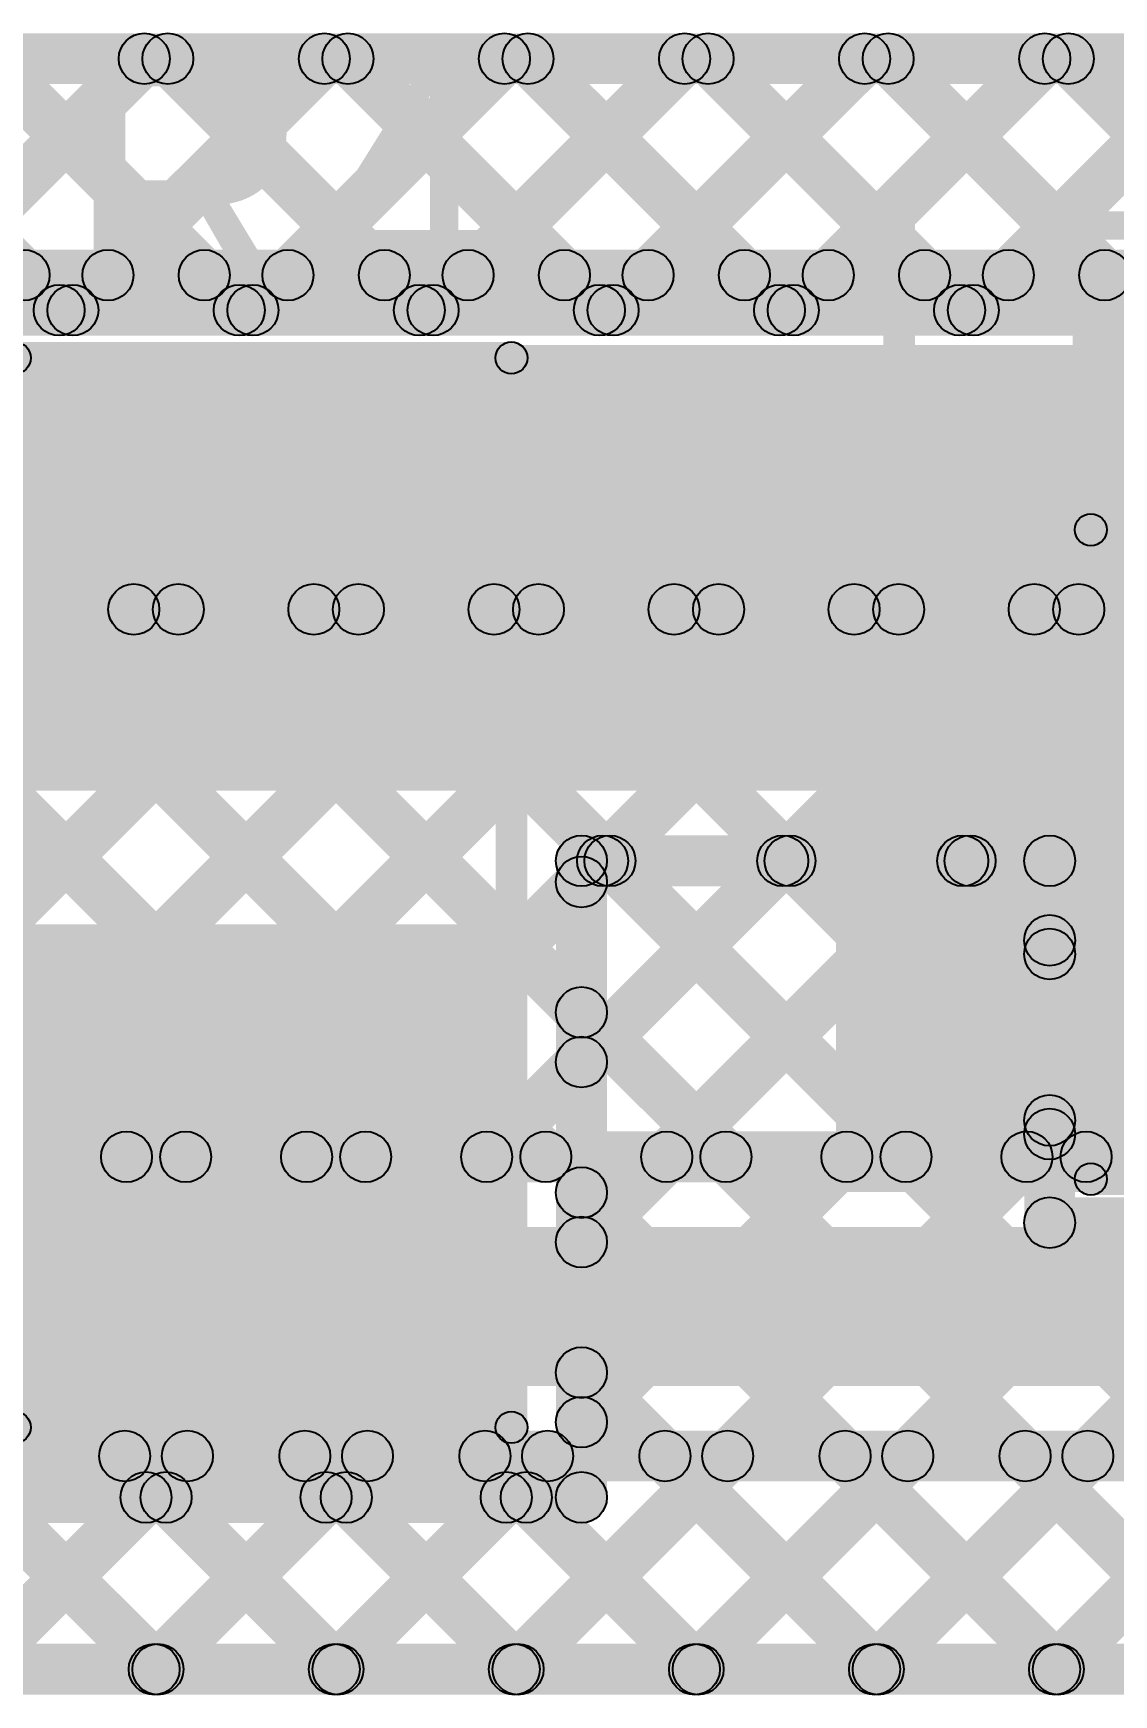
# Model space of a CAD drawing. Header units: millimetres. Extents: x -0.2 to 4.57, y -0.3 to 0.49.
# Drawn here: x 3.0092 to 3.1789, y 0.027 to 0.288 of the extents above; entities that cross this region are included whole.
import ezdxf

# ---------------------------------------------------------------- set-up
doc = ezdxf.new("R2010")
doc.units = ezdxf.units.MM
doc.header["$MEASUREMENT"] = 0
for name, color, linetype in [('BottomLayer', 5, 'Continuous'), ('TopLayer', 1, 'Continuous'), ('TopOverlay', 2, 'Continuous'), ('TopPaste', 8, 'Continuous'), ('TopSolder', 216, 'Continuous')]:
    doc.layers.add(name, color=color, linetype=linetype)

# ---------------------------------------------------------------- blocks, each defined once
blk = doc.blocks.new('R__1206_2')
at = {"layer": 'TopLayer'}
for points in [[(-0.08, 0.035), (-0.02, 0.035), (-0.02, -0.035), (-0.08, -0.035)], [(0.02, 0.035), (0.08, 0.035), (0.08, -0.035), (0.02, -0.035)]]:
    blk.add_hatch(color=1, dxfattribs=at).paths.add_polyline_path(points)
at = {"layer": 'TopOverlay'}
h = blk.add_hatch(color=2, dxfattribs=at)
edge = h.paths.add_edge_path()
edge.add_arc((-0.084, 0.039), 0.0025, 0, 360)
h = blk.add_hatch(color=2, dxfattribs=at)
edge = h.paths.add_edge_path()
edge.add_arc((-0.084, 0.039), 0.0025, 0, 360)
for points in [[(-0.084, 0.0365), (-0.084, 0.0415), (0.084, 0.0415), (0.084, 0.0365)], [(-0.0865, 0.039), (-0.0815, 0.039), (-0.0815, -0.039), (-0.0865, -0.039)], [(0.0815, 0.039), (0.0865, 0.039), (0.0865, -0.039), (0.0815, -0.039)], [(-0.084, -0.0415), (-0.084, -0.0365), (0.084, -0.0365), (0.084, -0.0415)]]:
    blk.add_hatch(color=2, dxfattribs=at).paths.add_polyline_path(points)
h = blk.add_hatch(color=2, dxfattribs=at)
edge = h.paths.add_edge_path()
edge.add_arc((0.084, 0.039), 0.0025, 0, 360)
h = blk.add_hatch(color=2, dxfattribs=at)
edge = h.paths.add_edge_path()
edge.add_arc((0.084, 0.039), 0.0025, 0, 360)
h = blk.add_hatch(color=2, dxfattribs=at)
edge = h.paths.add_edge_path()
edge.add_arc((-0.084, -0.039), 0.0025, 0, 360)
h = blk.add_hatch(color=2, dxfattribs=at)
edge = h.paths.add_edge_path()
edge.add_arc((-0.084, -0.039), 0.0025, 0, 360)
h = blk.add_hatch(color=2, dxfattribs=at)
edge = h.paths.add_edge_path()
edge.add_arc((0.084, -0.039), 0.0025, 0, 360)
h = blk.add_hatch(color=2, dxfattribs=at)
edge = h.paths.add_edge_path()
edge.add_arc((0.084, -0.039), 0.0025, 0, 360)
at = {"layer": 'TopPaste'}
for points in [[(-0.08, 0.035), (-0.02, 0.035), (-0.02, -0.035), (-0.08, -0.035)], [(0.02, 0.035), (0.08, 0.035), (0.08, -0.035), (0.02, -0.035)]]:
    blk.add_hatch(color=8, dxfattribs=at).paths.add_polyline_path(points)
at = {"layer": 'TopSolder'}
for points in [[(-0.084, 0.039), (-0.016, 0.039), (-0.016, -0.039), (-0.084, -0.039)], [(0.016, 0.039), (0.084, 0.039), (0.084, -0.039), (0.016, -0.039)]]:
    blk.add_hatch(color=216, dxfattribs=at).paths.add_polyline_path(points)
at = {"layer": 'TopOverlay'}
for centre in [(-0.084, 0.039), (-0.084, 0.039), (0.084, 0.039), (0.084, 0.039), (-0.084, -0.039), (-0.084, -0.039), (0.084, -0.039), (0.084, -0.039)]:
    blk.add_circle(centre, 0.0025, dxfattribs=at)
blk = doc.blocks.new('W_____LED_9')
at = {"layer": 'TopLayer'}
for points in [[(-0.06526, 0.04685), (-0.02195, 0.04685), (-0.02195, -0.04685), (-0.06526, -0.04685)], [(-0.00226, 0.04685), (0.08947, 0.04685), (0.08947, -0.04685), (-0.00226, -0.04685)]]:
    blk.add_hatch(color=1, dxfattribs=at).paths.add_polyline_path(points)
at = {"layer": 'TopOverlay'}
h = blk.add_hatch(color=2, dxfattribs=at)
edge = h.paths.add_edge_path()
edge.add_arc((-0.069, 0.051), 0.0025, 0, 360)
h = blk.add_hatch(color=2, dxfattribs=at)
edge = h.paths.add_edge_path()
edge.add_arc((-0.069, 0.051), 0.0025, 0, 360)
for points in [[(0.094, 0.0535), (0.094, 0.0485), (-0.069, 0.0485), (-0.069, 0.0535)], [(0.134, 0.05301), (0.091, 0.05301), (0.091, -0.05299), (0.134, -0.05299)], [(-0.0715, 0.051), (-0.0665, 0.051), (-0.0665, -0.051), (-0.0715, -0.051)], [(0.094, -0.0485), (0.094, -0.0535), (-0.069, -0.0535), (-0.069, -0.0485)]]:
    blk.add_hatch(color=2, dxfattribs=at).paths.add_polyline_path(points)
h = blk.add_hatch(color=2, dxfattribs=at)
edge = h.paths.add_edge_path()
edge.add_arc((0.094, 0.051), 0.0025, 0, 360)
h = blk.add_hatch(color=2, dxfattribs=at)
edge = h.paths.add_edge_path()
edge.add_arc((-0.069, -0.051), 0.0025, 0, 360)
h = blk.add_hatch(color=2, dxfattribs=at)
edge = h.paths.add_edge_path()
edge.add_arc((-0.069, -0.051), 0.0025, 0, 360)
h = blk.add_hatch(color=2, dxfattribs=at)
edge = h.paths.add_edge_path()
edge.add_arc((0.094, -0.051), 0.0025, 0, 360)
at = {"layer": 'TopPaste'}
for points in [[(-0.06526, 0.04685), (-0.02195, 0.04685), (-0.02195, -0.04685), (-0.06526, -0.04685)], [(-0.00226, 0.04685), (0.08947, 0.04685), (0.08947, -0.04685), (-0.00226, -0.04685)]]:
    blk.add_hatch(color=8, dxfattribs=at).paths.add_polyline_path(points)
at = {"layer": 'TopSolder'}
for points in [[(-0.06926, 0.05085), (-0.01795, 0.05085), (-0.01795, -0.05085), (-0.06926, -0.05085)], [(-0.00626, 0.05085), (0.09347, 0.05085), (0.09347, -0.05085), (-0.00626, -0.05085)]]:
    blk.add_hatch(color=216, dxfattribs=at).paths.add_polyline_path(points)
at = {"layer": 'TopOverlay'}
for centre in [(-0.069, 0.051), (-0.069, 0.051), (0.094, 0.051), (-0.069, -0.051), (-0.069, -0.051), (0.094, -0.051)]:
    blk.add_circle(centre, 0.0025, dxfattribs=at)

msp = doc.modelspace()

# ---------------------------------------------------------------- hatches: boundary and pattern name
at = {"layer": 'BottomLayer'}
for points in [[(0.05826, 0.28), (0.05826, 0.288), (4.48726, 0.288), (4.48726, 0.28)], [(2.9709, 0.28117), (2.97656, 0.28683), (3.01606, 0.24733), (3.0104, 0.24167)], [(2.98992, 0.24167), (2.98427, 0.24733), (3.02377, 0.28683), (3.02942, 0.28117)], [(2.99918, 0.28117), (3.00484, 0.28683), (3.04434, 0.24733), (3.03868, 0.24167)], [(3.01821, 0.24167), (3.01255, 0.24733), (3.05205, 0.28683), (3.05771, 0.28117)], [(3.02747, 0.28117), (3.03312, 0.28683), (3.07262, 0.24733), (3.06697, 0.24167)], [(3.04649, 0.24167), (3.04083, 0.24733), (3.08033, 0.28683), (3.08599, 0.28117)], [(3.05575, 0.28117), (3.06141, 0.28683), (3.10091, 0.24733), (3.09525, 0.24167)], [(3.07478, 0.24167), (3.06912, 0.24733), (3.10862, 0.28683), (3.11428, 0.28117)], [(3.08404, 0.28117), (3.08969, 0.28683), (3.12919, 0.24733), (3.12354, 0.24167)], [(3.10306, 0.24167), (3.0974, 0.24733), (3.1369, 0.28683), (3.14256, 0.28117)], [(3.11232, 0.28117), (3.11798, 0.28683), (3.15748, 0.24733), (3.15182, 0.24167)], [(3.13134, 0.24167), (3.12569, 0.24733), (3.16519, 0.28683), (3.17084, 0.28117)], [(3.1406, 0.28117), (3.14626, 0.28683), (3.18576, 0.24733), (3.1801, 0.24167)], [(3.15963, 0.24167), (3.15397, 0.24733), (3.19347, 0.28683), (3.19913, 0.28117)], [(3.16889, 0.28117), (3.17455, 0.28683), (3.21405, 0.24733), (3.20839, 0.24167)], [(2.52026, 0.2405), (2.52026, 0.2485), (3.49926, 0.2485), (3.49926, 0.2405)], [(2.52026, 0.2085), (2.52026, 0.2335), (3.49926, 0.2335), (3.49926, 0.2085)], [(2.53, 0.1935), (2.53, 0.2015), (3.39404, 0.2015), (3.39404, 0.1935)], [(2.94178, 0.10867), (2.93612, 0.11433), (3.02212, 0.20033), (3.02778, 0.19467)], [(2.94426, 0.19467), (2.94992, 0.20033), (3.03592, 0.11433), (3.03026, 0.10867)], [(2.97006, 0.10867), (2.9644, 0.11433), (3.0504, 0.20033), (3.05606, 0.19467)], [(2.97255, 0.19467), (2.9782, 0.20033), (3.0642, 0.11433), (3.05855, 0.10867)], [(2.99834, 0.10867), (2.99269, 0.11433), (3.07869, 0.20033), (3.08434, 0.19467)], [(3.00083, 0.19467), (3.00649, 0.20033), (3.09249, 0.11433), (3.08683, 0.10867)], [(3.02663, 0.10867), (3.02097, 0.11433), (3.10697, 0.20033), (3.11263, 0.19467)], [(3.02911, 0.19467), (3.03477, 0.20033), (3.12077, 0.11433), (3.11511, 0.10867)], [(3.05491, 0.10867), (3.04926, 0.11433), (3.13526, 0.20033), (3.14091, 0.19467)], [(3.0574, 0.19467), (3.06306, 0.20033), (3.14906, 0.11433), (3.1434, 0.10867)], [(3.0832, 0.10867), (3.07754, 0.11433), (3.16354, 0.20033), (3.1692, 0.19467)], [(3.08568, 0.19467), (3.09134, 0.20033), (3.17734, 0.11433), (3.17168, 0.10867)], [(3.11148, 0.10867), (3.10582, 0.11433), (3.19182, 0.20033), (3.19748, 0.19467)], [(3.11397, 0.19467), (3.11962, 0.20033), (3.20562, 0.11433), (3.19997, 0.10867)], [(3.13977, 0.10867), (3.13411, 0.11433), (3.22011, 0.20033), (3.22577, 0.19467)], [(3.14225, 0.19467), (3.14791, 0.20033), (3.23391, 0.11433), (3.22825, 0.10867)], [(3.16805, 0.10867), (3.16239, 0.11433), (3.24839, 0.20033), (3.25405, 0.19467)], [(3.17054, 0.19467), (3.17619, 0.20033), (3.26219, 0.11433), (3.25654, 0.10867)], [(2.76194, 0.1075), (2.76194, 0.1155), (3.40402, 0.1155), (3.40402, 0.1075)], [(2.75126, 0.0755), (2.75126, 0.1005), (4.18547, 0.1005), (4.18547, 0.0755)], [(2.76194, 0.0605), (2.76194, 0.0685), (4.17479, 0.0685), (4.17479, 0.0605)], [(2.99241, 0.06167), (2.99807, 0.06733), (3.03157, 0.03383), (3.02591, 0.02817)], [(3.0027, 0.02817), (2.99704, 0.03383), (3.03054, 0.06733), (3.0362, 0.06167)], [(3.02069, 0.06167), (3.02635, 0.06733), (3.05985, 0.03383), (3.05419, 0.02817)], [(3.03098, 0.02817), (3.02532, 0.03383), (3.05882, 0.06733), (3.06448, 0.06167)], [(3.04898, 0.06167), (3.05463, 0.06733), (3.08813, 0.03383), (3.08248, 0.02817)], [(3.05927, 0.02817), (3.05361, 0.03383), (3.08711, 0.06733), (3.09277, 0.06167)], [(3.07726, 0.06167), (3.08292, 0.06733), (3.11642, 0.03383), (3.11076, 0.02817)], [(3.08755, 0.02817), (3.08189, 0.03383), (3.11539, 0.06733), (3.12105, 0.06167)], [(3.10555, 0.06167), (3.1112, 0.06733), (3.1447, 0.03383), (3.13905, 0.02817)], [(3.11583, 0.02817), (3.11018, 0.03383), (3.14368, 0.06733), (3.14933, 0.06167)], [(3.13383, 0.06167), (3.13949, 0.06733), (3.17299, 0.03383), (3.16733, 0.02817)], [(3.14412, 0.02817), (3.13846, 0.03383), (3.17196, 0.06733), (3.17762, 0.06167)], [(3.16211, 0.06167), (3.16777, 0.06733), (3.20127, 0.03383), (3.19561, 0.02817)], [(3.1724, 0.02817), (3.16675, 0.03383), (3.20025, 0.06733), (3.2059, 0.06167)], [(0.05826, 0.027), (0.05826, 0.035), (4.48726, 0.035), (4.48726, 0.027)]]:
    msp.add_hatch(color=5, dxfattribs=at).paths.add_polyline_path(points)
h = msp.add_hatch(color=5, dxfattribs=at)
edge = h.paths.add_edge_path()
edge.add_arc((3.02659, 0.284), 0.004, 0, 360)
h = msp.add_hatch(color=5, dxfattribs=at)
edge = h.paths.add_edge_path()
edge.add_arc((3.0303, 0.284), 0.004, 0, 360)
h = msp.add_hatch(color=5, dxfattribs=at)
edge = h.paths.add_edge_path()
edge.add_arc((3.05488, 0.284), 0.004, 0, 360)
h = msp.add_hatch(color=5, dxfattribs=at)
edge = h.paths.add_edge_path()
edge.add_arc((3.05858, 0.284), 0.004, 0, 360)
h = msp.add_hatch(color=5, dxfattribs=at)
edge = h.paths.add_edge_path()
edge.add_arc((3.08316, 0.284), 0.004, 0, 360)
h = msp.add_hatch(color=5, dxfattribs=at)
edge = h.paths.add_edge_path()
edge.add_arc((3.08686, 0.284), 0.004, 0, 360)
h = msp.add_hatch(color=5, dxfattribs=at)
edge = h.paths.add_edge_path()
edge.add_arc((3.11145, 0.284), 0.004, 0, 360)
h = msp.add_hatch(color=5, dxfattribs=at)
edge = h.paths.add_edge_path()
edge.add_arc((3.11515, 0.284), 0.004, 0, 360)
h = msp.add_hatch(color=5, dxfattribs=at)
edge = h.paths.add_edge_path()
edge.add_arc((3.13973, 0.284), 0.004, 0, 360)
h = msp.add_hatch(color=5, dxfattribs=at)
edge = h.paths.add_edge_path()
edge.add_arc((3.14343, 0.284), 0.004, 0, 360)
h = msp.add_hatch(color=5, dxfattribs=at)
edge = h.paths.add_edge_path()
edge.add_arc((3.16802, 0.284), 0.004, 0, 360)
h = msp.add_hatch(color=5, dxfattribs=at)
edge = h.paths.add_edge_path()
edge.add_arc((3.17172, 0.284), 0.004, 0, 360)
h = msp.add_hatch(color=5, dxfattribs=at)
edge = h.paths.add_edge_path()
edge.add_arc((3.01323, 0.2445), 0.004, 0, 360)
h = msp.add_hatch(color=5, dxfattribs=at)
edge = h.paths.add_edge_path()
edge.add_arc((3.01538, 0.2445), 0.004, 0, 360)
h = msp.add_hatch(color=5, dxfattribs=at)
edge = h.paths.add_edge_path()
edge.add_arc((3.04151, 0.2445), 0.004, 0, 360)
h = msp.add_hatch(color=5, dxfattribs=at)
edge = h.paths.add_edge_path()
edge.add_arc((3.04366, 0.2445), 0.004, 0, 360)
h = msp.add_hatch(color=5, dxfattribs=at)
edge = h.paths.add_edge_path()
edge.add_arc((3.0698, 0.2445), 0.004, 0, 360)
h = msp.add_hatch(color=5, dxfattribs=at)
edge = h.paths.add_edge_path()
edge.add_arc((3.07195, 0.2445), 0.004, 0, 360)
h = msp.add_hatch(color=5, dxfattribs=at)
edge = h.paths.add_edge_path()
edge.add_arc((3.09808, 0.2445), 0.004, 0, 360)
h = msp.add_hatch(color=5, dxfattribs=at)
edge = h.paths.add_edge_path()
edge.add_arc((3.10023, 0.2445), 0.004, 0, 360)
h = msp.add_hatch(color=5, dxfattribs=at)
edge = h.paths.add_edge_path()
edge.add_arc((3.12636, 0.2445), 0.004, 0, 360)
h = msp.add_hatch(color=5, dxfattribs=at)
edge = h.paths.add_edge_path()
edge.add_arc((3.12852, 0.2445), 0.004, 0, 360)
h = msp.add_hatch(color=5, dxfattribs=at)
edge = h.paths.add_edge_path()
edge.add_arc((3.15465, 0.2445), 0.004, 0, 360)
h = msp.add_hatch(color=5, dxfattribs=at)
edge = h.paths.add_edge_path()
edge.add_arc((3.1568, 0.2445), 0.004, 0, 360)
h = msp.add_hatch(color=5, dxfattribs=at)
edge = h.paths.add_edge_path()
edge.add_arc((3.02495, 0.1975), 0.004, 0, 360)
h = msp.add_hatch(color=5, dxfattribs=at)
edge = h.paths.add_edge_path()
edge.add_arc((3.03194, 0.1975), 0.004, 0, 360)
h = msp.add_hatch(color=5, dxfattribs=at)
edge = h.paths.add_edge_path()
edge.add_arc((3.05323, 0.1975), 0.004, 0, 360)
h = msp.add_hatch(color=5, dxfattribs=at)
edge = h.paths.add_edge_path()
edge.add_arc((3.06023, 0.1975), 0.004, 0, 360)
h = msp.add_hatch(color=5, dxfattribs=at)
edge = h.paths.add_edge_path()
edge.add_arc((3.08152, 0.1975), 0.004, 0, 360)
h = msp.add_hatch(color=5, dxfattribs=at)
edge = h.paths.add_edge_path()
edge.add_arc((3.08851, 0.1975), 0.004, 0, 360)
h = msp.add_hatch(color=5, dxfattribs=at)
edge = h.paths.add_edge_path()
edge.add_arc((3.1098, 0.1975), 0.004, 0, 360)
h = msp.add_hatch(color=5, dxfattribs=at)
edge = h.paths.add_edge_path()
edge.add_arc((3.1168, 0.1975), 0.004, 0, 360)
h = msp.add_hatch(color=5, dxfattribs=at)
edge = h.paths.add_edge_path()
edge.add_arc((3.13808, 0.1975), 0.004, 0, 360)
h = msp.add_hatch(color=5, dxfattribs=at)
edge = h.paths.add_edge_path()
edge.add_arc((3.14508, 0.1975), 0.004, 0, 360)
h = msp.add_hatch(color=5, dxfattribs=at)
edge = h.paths.add_edge_path()
edge.add_arc((3.16637, 0.1975), 0.004, 0, 360)
h = msp.add_hatch(color=5, dxfattribs=at)
edge = h.paths.add_edge_path()
edge.add_arc((3.17336, 0.1975), 0.004, 0, 360)
h = msp.add_hatch(color=5, dxfattribs=at)
edge = h.paths.add_edge_path()
edge.add_arc((3.0238, 0.1115), 0.004, 0, 360)
h = msp.add_hatch(color=5, dxfattribs=at)
edge = h.paths.add_edge_path()
edge.add_arc((3.03309, 0.1115), 0.004, 0, 360)
h = msp.add_hatch(color=5, dxfattribs=at)
edge = h.paths.add_edge_path()
edge.add_arc((3.05208, 0.1115), 0.004, 0, 360)
h = msp.add_hatch(color=5, dxfattribs=at)
edge = h.paths.add_edge_path()
edge.add_arc((3.06137, 0.1115), 0.004, 0, 360)
h = msp.add_hatch(color=5, dxfattribs=at)
edge = h.paths.add_edge_path()
edge.add_arc((3.08037, 0.1115), 0.004, 0, 360)
h = msp.add_hatch(color=5, dxfattribs=at)
edge = h.paths.add_edge_path()
edge.add_arc((3.08966, 0.1115), 0.004, 0, 360)
h = msp.add_hatch(color=5, dxfattribs=at)
edge = h.paths.add_edge_path()
edge.add_arc((3.10865, 0.1115), 0.004, 0, 360)
h = msp.add_hatch(color=5, dxfattribs=at)
edge = h.paths.add_edge_path()
edge.add_arc((3.11794, 0.1115), 0.004, 0, 360)
h = msp.add_hatch(color=5, dxfattribs=at)
edge = h.paths.add_edge_path()
edge.add_arc((3.13694, 0.1115), 0.004, 0, 360)
h = msp.add_hatch(color=5, dxfattribs=at)
edge = h.paths.add_edge_path()
edge.add_arc((3.14623, 0.1115), 0.004, 0, 360)
h = msp.add_hatch(color=5, dxfattribs=at)
edge = h.paths.add_edge_path()
edge.add_arc((3.16522, 0.1115), 0.004, 0, 360)
h = msp.add_hatch(color=5, dxfattribs=at)
edge = h.paths.add_edge_path()
edge.add_arc((3.17451, 0.1115), 0.004, 0, 360)
h = msp.add_hatch(color=5, dxfattribs=at)
edge = h.paths.add_edge_path()
edge.add_arc((3.02352, 0.0645), 0.004, 0, 360)
h = msp.add_hatch(color=5, dxfattribs=at)
edge = h.paths.add_edge_path()
edge.add_arc((3.03337, 0.0645), 0.004, 0, 360)
h = msp.add_hatch(color=5, dxfattribs=at)
edge = h.paths.add_edge_path()
edge.add_arc((3.05181, 0.0645), 0.004, 0, 360)
h = msp.add_hatch(color=5, dxfattribs=at)
edge = h.paths.add_edge_path()
edge.add_arc((3.06165, 0.0645), 0.004, 0, 360)
h = msp.add_hatch(color=5, dxfattribs=at)
edge = h.paths.add_edge_path()
edge.add_arc((3.08009, 0.0645), 0.004, 0, 360)
h = msp.add_hatch(color=5, dxfattribs=at)
edge = h.paths.add_edge_path()
edge.add_arc((3.08994, 0.0645), 0.004, 0, 360)
h = msp.add_hatch(color=5, dxfattribs=at)
edge = h.paths.add_edge_path()
edge.add_arc((3.10837, 0.0645), 0.004, 0, 360)
h = msp.add_hatch(color=5, dxfattribs=at)
edge = h.paths.add_edge_path()
edge.add_arc((3.11822, 0.0645), 0.004, 0, 360)
h = msp.add_hatch(color=5, dxfattribs=at)
edge = h.paths.add_edge_path()
edge.add_arc((3.13666, 0.0645), 0.004, 0, 360)
h = msp.add_hatch(color=5, dxfattribs=at)
edge = h.paths.add_edge_path()
edge.add_arc((3.14651, 0.0645), 0.004, 0, 360)
h = msp.add_hatch(color=5, dxfattribs=at)
edge = h.paths.add_edge_path()
edge.add_arc((3.16494, 0.0645), 0.004, 0, 360)
h = msp.add_hatch(color=5, dxfattribs=at)
edge = h.paths.add_edge_path()
edge.add_arc((3.17479, 0.0645), 0.004, 0, 360)
h = msp.add_hatch(color=5, dxfattribs=at)
edge = h.paths.add_edge_path()
edge.add_arc((3.02815, 0.031), 0.004, 0, 360)
h = msp.add_hatch(color=5, dxfattribs=at)
edge = h.paths.add_edge_path()
edge.add_arc((3.02874, 0.031), 0.004, 0, 360)
h = msp.add_hatch(color=5, dxfattribs=at)
edge = h.paths.add_edge_path()
edge.add_arc((3.05644, 0.031), 0.004, 0, 360)
h = msp.add_hatch(color=5, dxfattribs=at)
edge = h.paths.add_edge_path()
edge.add_arc((3.05702, 0.031), 0.004, 0, 360)
h = msp.add_hatch(color=5, dxfattribs=at)
edge = h.paths.add_edge_path()
edge.add_arc((3.08472, 0.031), 0.004, 0, 360)
h = msp.add_hatch(color=5, dxfattribs=at)
edge = h.paths.add_edge_path()
edge.add_arc((3.08531, 0.031), 0.004, 0, 360)
h = msp.add_hatch(color=5, dxfattribs=at)
edge = h.paths.add_edge_path()
edge.add_arc((3.11301, 0.031), 0.004, 0, 360)
h = msp.add_hatch(color=5, dxfattribs=at)
edge = h.paths.add_edge_path()
edge.add_arc((3.11359, 0.031), 0.004, 0, 360)
h = msp.add_hatch(color=5, dxfattribs=at)
edge = h.paths.add_edge_path()
edge.add_arc((3.14129, 0.031), 0.004, 0, 360)
h = msp.add_hatch(color=5, dxfattribs=at)
edge = h.paths.add_edge_path()
edge.add_arc((3.14187, 0.031), 0.004, 0, 360)
h = msp.add_hatch(color=5, dxfattribs=at)
edge = h.paths.add_edge_path()
edge.add_arc((3.16957, 0.031), 0.004, 0, 360)
h = msp.add_hatch(color=5, dxfattribs=at)
edge = h.paths.add_edge_path()
edge.add_arc((3.17016, 0.031), 0.004, 0, 360)
at = {"layer": 'TopLayer'}
for points in [[(0.05826, 0.28), (0.05826, 0.288), (4.48726, 0.288), (4.48726, 0.28)], [(2.90442, 0.15617), (2.89877, 0.16183), (3.02377, 0.28683), (3.02942, 0.28117)], [(2.9709, 0.28117), (2.97656, 0.28683), (3.01056, 0.25283), (3.0049, 0.24717)], [(2.99918, 0.28117), (3.00484, 0.28683), (3.03884, 0.25283), (3.03318, 0.24717)], [(3.02371, 0.24717), (3.01805, 0.25283), (3.05205, 0.28683), (3.05771, 0.28117)], [(3.02747, 0.28117), (3.03312, 0.28683), (3.06712, 0.25283), (3.06147, 0.24717)], [(3.05199, 0.24717), (3.04633, 0.25283), (3.08033, 0.28683), (3.08599, 0.28117)], [(3.05575, 0.28117), (3.06141, 0.28683), (3.09541, 0.25283), (3.08975, 0.24717)], [(3.08028, 0.24717), (3.07462, 0.25283), (3.10862, 0.28683), (3.11428, 0.28117)], [(3.08404, 0.28117), (3.08969, 0.28683), (3.12369, 0.25283), (3.11804, 0.24717)], [(3.10856, 0.24717), (3.1029, 0.25283), (3.1369, 0.28683), (3.14256, 0.28117)], [(3.11232, 0.28117), (3.11798, 0.28683), (3.15198, 0.25283), (3.14632, 0.24717)], [(3.13684, 0.24717), (3.13119, 0.25283), (3.16519, 0.28683), (3.17084, 0.28117)], [(3.1406, 0.28117), (3.14626, 0.28683), (3.18026, 0.25283), (3.1746, 0.24717)], [(3.16513, 0.24717), (3.15947, 0.25283), (3.19347, 0.28683), (3.19913, 0.28117)], [(3.16889, 0.28117), (3.17455, 0.28683), (3.20855, 0.25283), (3.20289, 0.24717)], [(2.99526, 0.246), (2.99526, 0.254), (3.28226, 0.254), (3.28226, 0.246)], [(3.27126, 0.239), (3.00626, 0.239), (3.00626, 0.169), (3.27126, 0.169)], [(3.09526, 0.154), (3.09526, 0.162), (3.16879, 0.162), (3.16879, 0.154)], [(3.09809, 0.15185), (3.09243, 0.15751), (3.09576, 0.16083), (3.10141, 0.15517)], [(3.09809, 0.09528), (3.09243, 0.10094), (3.15232, 0.16083), (3.15798, 0.15517)], [(3.09809, 0.12356), (3.09243, 0.12922), (3.12404, 0.16083), (3.1297, 0.15517)], [(3.0969, 0.15517), (3.10256, 0.16083), (3.22956, 0.03383), (3.2239, 0.02817)], [(3.12518, 0.15517), (3.13084, 0.16083), (3.17162, 0.12004), (3.16597, 0.11439)], [(3.15347, 0.15517), (3.15912, 0.16083), (3.17162, 0.14833), (3.16597, 0.14267)], [(3.09926, 0.058), (3.09126, 0.058), (3.09126, 0.158), (3.09926, 0.158)], [(3.17279, 0.10115), (3.16479, 0.10115), (3.16479, 0.158), (3.17279, 0.158)], [(2.78726, 0.069), (3.08426, 0.069), (3.08426, 0.148), (2.78726, 0.148)], [(3.09809, 0.067), (3.09243, 0.07265), (3.16597, 0.14618), (3.17162, 0.14053)], [(3.09243, 0.13135), (3.09809, 0.13701), (3.20127, 0.03383), (3.19561, 0.02817)], [(3.08755, 0.02817), (3.08189, 0.03383), (3.16597, 0.1179), (3.17162, 0.11224)], [(3.09243, 0.10307), (3.09809, 0.10872), (3.17299, 0.03383), (3.16733, 0.02817)], [(3.16879, 0.09715), (3.16879, 0.10515), (3.27726, 0.10515), (3.27726, 0.09715)], [(3.11583, 0.02817), (3.11018, 0.03383), (3.18033, 0.10398), (3.18598, 0.09832)], [(3.14412, 0.02817), (3.13846, 0.03383), (3.20861, 0.10398), (3.21427, 0.09832)], [(3.1724, 0.02817), (3.16675, 0.03383), (3.2369, 0.10398), (3.24255, 0.09832)], [(3.09243, 0.07478), (3.09809, 0.08044), (3.1447, 0.03383), (3.13905, 0.02817)], [(2.77626, 0.054), (2.77626, 0.062), (3.09526, 0.062), (3.09526, 0.054)], [(3.0027, 0.02817), (2.99704, 0.03383), (3.02404, 0.06083), (3.0297, 0.05517)], [(2.99891, 0.05517), (3.00457, 0.06083), (3.03157, 0.03383), (3.02591, 0.02817)], [(3.03098, 0.02817), (3.02532, 0.03383), (3.05232, 0.06083), (3.05798, 0.05517)], [(3.02719, 0.05517), (3.03285, 0.06083), (3.05985, 0.03383), (3.05419, 0.02817)], [(3.05927, 0.02817), (3.05361, 0.03383), (3.08061, 0.06083), (3.08627, 0.05517)], [(3.05548, 0.05517), (3.06113, 0.06083), (3.08813, 0.03383), (3.08248, 0.02817)], [(3.08376, 0.05517), (3.08942, 0.06083), (3.11642, 0.03383), (3.11076, 0.02817)], [(0.05826, 0.027), (0.05826, 0.035), (3.27726, 0.035), (3.27726, 0.027)]]:
    msp.add_hatch(color=1, dxfattribs=at).paths.add_polyline_path(points)
h = msp.add_hatch(color=1, dxfattribs=at)
edge = h.paths.add_edge_path()
edge.add_arc((3.02659, 0.284), 0.004, 0, 360)
h = msp.add_hatch(color=1, dxfattribs=at)
edge = h.paths.add_edge_path()
edge.add_arc((3.0303, 0.284), 0.004, 0, 360)
h = msp.add_hatch(color=1, dxfattribs=at)
edge = h.paths.add_edge_path()
edge.add_arc((3.05488, 0.284), 0.004, 0, 360)
h = msp.add_hatch(color=1, dxfattribs=at)
edge = h.paths.add_edge_path()
edge.add_arc((3.05858, 0.284), 0.004, 0, 360)
h = msp.add_hatch(color=1, dxfattribs=at)
edge = h.paths.add_edge_path()
edge.add_arc((3.08316, 0.284), 0.004, 0, 360)
h = msp.add_hatch(color=1, dxfattribs=at)
edge = h.paths.add_edge_path()
edge.add_arc((3.08686, 0.284), 0.004, 0, 360)
h = msp.add_hatch(color=1, dxfattribs=at)
edge = h.paths.add_edge_path()
edge.add_arc((3.11145, 0.284), 0.004, 0, 360)
h = msp.add_hatch(color=1, dxfattribs=at)
edge = h.paths.add_edge_path()
edge.add_arc((3.11515, 0.284), 0.004, 0, 360)
h = msp.add_hatch(color=1, dxfattribs=at)
edge = h.paths.add_edge_path()
edge.add_arc((3.13973, 0.284), 0.004, 0, 360)
h = msp.add_hatch(color=1, dxfattribs=at)
edge = h.paths.add_edge_path()
edge.add_arc((3.14343, 0.284), 0.004, 0, 360)
h = msp.add_hatch(color=1, dxfattribs=at)
edge = h.paths.add_edge_path()
edge.add_arc((3.16802, 0.284), 0.004, 0, 360)
h = msp.add_hatch(color=1, dxfattribs=at)
edge = h.paths.add_edge_path()
edge.add_arc((3.17172, 0.284), 0.004, 0, 360)
h = msp.add_hatch(color=1, dxfattribs=at)
edge = h.paths.add_edge_path()
edge.add_arc((3.00773, 0.25), 0.004, 0, 360)
h = msp.add_hatch(color=1, dxfattribs=at)
edge = h.paths.add_edge_path()
edge.add_arc((3.02088, 0.25), 0.004, 0, 360)
h = msp.add_hatch(color=1, dxfattribs=at)
edge = h.paths.add_edge_path()
edge.add_arc((3.03601, 0.25), 0.004, 0, 360)
h = msp.add_hatch(color=1, dxfattribs=at)
edge = h.paths.add_edge_path()
edge.add_arc((3.04916, 0.25), 0.004, 0, 360)
h = msp.add_hatch(color=1, dxfattribs=at)
edge = h.paths.add_edge_path()
edge.add_arc((3.0643, 0.25), 0.004, 0, 360)
h = msp.add_hatch(color=1, dxfattribs=at)
edge = h.paths.add_edge_path()
edge.add_arc((3.07745, 0.25), 0.004, 0, 360)
h = msp.add_hatch(color=1, dxfattribs=at)
edge = h.paths.add_edge_path()
edge.add_arc((3.09258, 0.25), 0.004, 0, 360)
h = msp.add_hatch(color=1, dxfattribs=at)
edge = h.paths.add_edge_path()
edge.add_arc((3.10573, 0.25), 0.004, 0, 360)
h = msp.add_hatch(color=1, dxfattribs=at)
edge = h.paths.add_edge_path()
edge.add_arc((3.12086, 0.25), 0.004, 0, 360)
h = msp.add_hatch(color=1, dxfattribs=at)
edge = h.paths.add_edge_path()
edge.add_arc((3.13402, 0.25), 0.004, 0, 360)
h = msp.add_hatch(color=1, dxfattribs=at)
edge = h.paths.add_edge_path()
edge.add_arc((3.14915, 0.25), 0.004, 0, 360)
h = msp.add_hatch(color=1, dxfattribs=at)
edge = h.paths.add_edge_path()
edge.add_arc((3.1623, 0.25), 0.004, 0, 360)
h = msp.add_hatch(color=1, dxfattribs=at)
edge = h.paths.add_edge_path()
edge.add_arc((3.17743, 0.25), 0.004, 0, 360)
h = msp.add_hatch(color=1, dxfattribs=at)
edge = h.paths.add_edge_path()
edge.add_arc((3.09526, 0.158), 0.004, 0, 360)
h = msp.add_hatch(color=1, dxfattribs=at)
edge = h.paths.add_edge_path()
edge.add_arc((3.09526, 0.158), 0.004, 0, 360)
h = msp.add_hatch(color=1, dxfattribs=at)
edge = h.paths.add_edge_path()
edge.add_arc((3.09858, 0.158), 0.004, 0, 360)
h = msp.add_hatch(color=1, dxfattribs=at)
edge = h.paths.add_edge_path()
edge.add_arc((3.09973, 0.158), 0.004, 0, 360)
h = msp.add_hatch(color=1, dxfattribs=at)
edge = h.paths.add_edge_path()
edge.add_arc((3.12687, 0.158), 0.004, 0, 360)
h = msp.add_hatch(color=1, dxfattribs=at)
edge = h.paths.add_edge_path()
edge.add_arc((3.12801, 0.158), 0.004, 0, 360)
h = msp.add_hatch(color=1, dxfattribs=at)
edge = h.paths.add_edge_path()
edge.add_arc((3.15515, 0.158), 0.004, 0, 360)
h = msp.add_hatch(color=1, dxfattribs=at)
edge = h.paths.add_edge_path()
edge.add_arc((3.1563, 0.158), 0.004, 0, 360)
h = msp.add_hatch(color=1, dxfattribs=at)
edge = h.paths.add_edge_path()
edge.add_arc((3.16879, 0.158), 0.004, 0, 360)
h = msp.add_hatch(color=1, dxfattribs=at)
edge = h.paths.add_edge_path()
edge.add_arc((3.16879, 0.158), 0.004, 0, 360)
h = msp.add_hatch(color=1, dxfattribs=at)
edge = h.paths.add_edge_path()
edge.add_arc((3.09526, 0.15468), 0.004, 0, 360)
h = msp.add_hatch(color=1, dxfattribs=at)
edge = h.paths.add_edge_path()
edge.add_arc((3.16879, 0.1455), 0.004, 0, 360)
h = msp.add_hatch(color=1, dxfattribs=at)
edge = h.paths.add_edge_path()
edge.add_arc((3.16879, 0.14336), 0.004, 0, 360)
h = msp.add_hatch(color=1, dxfattribs=at)
edge = h.paths.add_edge_path()
edge.add_arc((3.09526, 0.13418), 0.004, 0, 360)
h = msp.add_hatch(color=1, dxfattribs=at)
edge = h.paths.add_edge_path()
edge.add_arc((3.09526, 0.12639), 0.004, 0, 360)
h = msp.add_hatch(color=1, dxfattribs=at)
edge = h.paths.add_edge_path()
edge.add_arc((3.16879, 0.11722), 0.004, 0, 360)
h = msp.add_hatch(color=1, dxfattribs=at)
edge = h.paths.add_edge_path()
edge.add_arc((3.16879, 0.11507), 0.004, 0, 360)
h = msp.add_hatch(color=1, dxfattribs=at)
edge = h.paths.add_edge_path()
edge.add_arc((3.09526, 0.10589), 0.004, 0, 360)
h = msp.add_hatch(color=1, dxfattribs=at)
edge = h.paths.add_edge_path()
edge.add_arc((3.16879, 0.10115), 0.004, 0, 360)
h = msp.add_hatch(color=1, dxfattribs=at)
edge = h.paths.add_edge_path()
edge.add_arc((3.16879, 0.10115), 0.004, 0, 360)
h = msp.add_hatch(color=1, dxfattribs=at)
edge = h.paths.add_edge_path()
edge.add_arc((3.09526, 0.09811), 0.004, 0, 360)
h = msp.add_hatch(color=1, dxfattribs=at)
edge = h.paths.add_edge_path()
edge.add_arc((3.09526, 0.07761), 0.004, 0, 360)
h = msp.add_hatch(color=1, dxfattribs=at)
edge = h.paths.add_edge_path()
edge.add_arc((3.09526, 0.06982), 0.004, 0, 360)
h = msp.add_hatch(color=1, dxfattribs=at)
edge = h.paths.add_edge_path()
edge.add_arc((3.02687, 0.058), 0.004, 0, 360)
h = msp.add_hatch(color=1, dxfattribs=at)
edge = h.paths.add_edge_path()
edge.add_arc((3.03002, 0.058), 0.004, 0, 360)
h = msp.add_hatch(color=1, dxfattribs=at)
edge = h.paths.add_edge_path()
edge.add_arc((3.05515, 0.058), 0.004, 0, 360)
h = msp.add_hatch(color=1, dxfattribs=at)
edge = h.paths.add_edge_path()
edge.add_arc((3.05831, 0.058), 0.004, 0, 360)
h = msp.add_hatch(color=1, dxfattribs=at)
edge = h.paths.add_edge_path()
edge.add_arc((3.08344, 0.058), 0.004, 0, 360)
h = msp.add_hatch(color=1, dxfattribs=at)
edge = h.paths.add_edge_path()
edge.add_arc((3.08659, 0.058), 0.004, 0, 360)
h = msp.add_hatch(color=1, dxfattribs=at)
edge = h.paths.add_edge_path()
edge.add_arc((3.09526, 0.058), 0.004, 0, 360)
h = msp.add_hatch(color=1, dxfattribs=at)
edge = h.paths.add_edge_path()
edge.add_arc((3.09526, 0.058), 0.004, 0, 360)
h = msp.add_hatch(color=1, dxfattribs=at)
edge = h.paths.add_edge_path()
edge.add_arc((3.02815, 0.031), 0.004, 0, 360)
h = msp.add_hatch(color=1, dxfattribs=at)
edge = h.paths.add_edge_path()
edge.add_arc((3.02874, 0.031), 0.004, 0, 360)
h = msp.add_hatch(color=1, dxfattribs=at)
edge = h.paths.add_edge_path()
edge.add_arc((3.05644, 0.031), 0.004, 0, 360)
h = msp.add_hatch(color=1, dxfattribs=at)
edge = h.paths.add_edge_path()
edge.add_arc((3.05702, 0.031), 0.004, 0, 360)
h = msp.add_hatch(color=1, dxfattribs=at)
edge = h.paths.add_edge_path()
edge.add_arc((3.08472, 0.031), 0.004, 0, 360)
h = msp.add_hatch(color=1, dxfattribs=at)
edge = h.paths.add_edge_path()
edge.add_arc((3.08531, 0.031), 0.004, 0, 360)
h = msp.add_hatch(color=1, dxfattribs=at)
edge = h.paths.add_edge_path()
edge.add_arc((3.11301, 0.031), 0.004, 0, 360)
h = msp.add_hatch(color=1, dxfattribs=at)
edge = h.paths.add_edge_path()
edge.add_arc((3.11359, 0.031), 0.004, 0, 360)
h = msp.add_hatch(color=1, dxfattribs=at)
edge = h.paths.add_edge_path()
edge.add_arc((3.14129, 0.031), 0.004, 0, 360)
h = msp.add_hatch(color=1, dxfattribs=at)
edge = h.paths.add_edge_path()
edge.add_arc((3.14187, 0.031), 0.004, 0, 360)
h = msp.add_hatch(color=1, dxfattribs=at)
edge = h.paths.add_edge_path()
edge.add_arc((3.16957, 0.031), 0.004, 0, 360)
h = msp.add_hatch(color=1, dxfattribs=at)
edge = h.paths.add_edge_path()
edge.add_arc((3.17016, 0.031), 0.004, 0, 360)

# ---------------------------------------------------------------- linework, layer by layer
at = {"layer": 'BottomLayer'}
for centre in [(3.02659, 0.284), (3.0303, 0.284), (3.05488, 0.284), (3.05858, 0.284), (3.08316, 0.284), (3.08686, 0.284), (3.11145, 0.284), (3.11515, 0.284), (3.13973, 0.284), (3.14343, 0.284), (3.16802, 0.284), (3.17172, 0.284), (3.01323, 0.2445), (3.01538, 0.2445), (3.04151, 0.2445), (3.04366, 0.2445), (3.0698, 0.2445), (3.07195, 0.2445), (3.09808, 0.2445), (3.10023, 0.2445), (3.12636, 0.2445), (3.12852, 0.2445), (3.15465, 0.2445), (3.1568, 0.2445), (3.02495, 0.1975), (3.03194, 0.1975), (3.05323, 0.1975), (3.06023, 0.1975), (3.08152, 0.1975), (3.08851, 0.1975), (3.1098, 0.1975), (3.1168, 0.1975), (3.13808, 0.1975), (3.14508, 0.1975), (3.16637, 0.1975), (3.17336, 0.1975), (3.0238, 0.1115), (3.03309, 0.1115), (3.05208, 0.1115), (3.06137, 0.1115), (3.08037, 0.1115), (3.08966, 0.1115), (3.10865, 0.1115), (3.11794, 0.1115), (3.13694, 0.1115), (3.14623, 0.1115), (3.16522, 0.1115), (3.17451, 0.1115), (3.02352, 0.0645), (3.03337, 0.0645), (3.05181, 0.0645), (3.06165, 0.0645), (3.08009, 0.0645), (3.08994, 0.0645), (3.10837, 0.0645), (3.11822, 0.0645), (3.13666, 0.0645), (3.14651, 0.0645), (3.16494, 0.0645), (3.17479, 0.0645), (3.02815, 0.031), (3.02874, 0.031), (3.05644, 0.031), (3.05702, 0.031), (3.08472, 0.031), (3.08531, 0.031), (3.11301, 0.031), (3.11359, 0.031), (3.14129, 0.031), (3.14187, 0.031), (3.16957, 0.031), (3.17016, 0.031)]:
    msp.add_circle(centre, 0.004, dxfattribs=at)
at = {"layer": 'TopLayer'}
for centre in [(3.02659, 0.284), (3.0303, 0.284), (3.05488, 0.284), (3.05858, 0.284), (3.08316, 0.284), (3.08686, 0.284), (3.11145, 0.284), (3.11515, 0.284), (3.13973, 0.284), (3.14343, 0.284), (3.16802, 0.284), (3.17172, 0.284), (3.00773, 0.25), (3.02088, 0.25), (3.03601, 0.25), (3.04916, 0.25), (3.0643, 0.25), (3.07745, 0.25), (3.09258, 0.25), (3.10573, 0.25), (3.12086, 0.25), (3.13402, 0.25), (3.14915, 0.25), (3.1623, 0.25), (3.17743, 0.25), (3.09526, 0.158), (3.09526, 0.158), (3.09858, 0.158), (3.09973, 0.158), (3.12687, 0.158), (3.12801, 0.158), (3.15515, 0.158), (3.1563, 0.158), (3.16879, 0.158), (3.16879, 0.158), (3.09526, 0.15468), (3.16879, 0.1455), (3.16879, 0.14336), (3.09526, 0.13418), (3.09526, 0.12639), (3.16879, 0.11722), (3.16879, 0.11507), (3.09526, 0.10589), (3.16879, 0.10115), (3.16879, 0.10115), (3.09526, 0.09811), (3.09526, 0.07761), (3.09526, 0.06982), (3.02687, 0.058), (3.03002, 0.058), (3.05515, 0.058), (3.05831, 0.058), (3.08344, 0.058), (3.08659, 0.058), (3.09526, 0.058), (3.09526, 0.058), (3.02815, 0.031), (3.02874, 0.031), (3.05644, 0.031), (3.05702, 0.031), (3.08472, 0.031), (3.08531, 0.031), (3.11301, 0.031), (3.11359, 0.031), (3.14129, 0.031), (3.14187, 0.031), (3.16957, 0.031), (3.17016, 0.031)]:
    msp.add_circle(centre, 0.004, dxfattribs=at)

# ---------------------------------------------------------------- block references
for name, p, rotation in [('R__1206_2', (3.04526, 0.153), 90), ('W_____LED_9', (3.26926, 0.159), 180)]:
    msp.add_blockref(name, p, dxfattribs=dict(rotation=rotation))

# ---------------------------------------------------------------- texts
at = {"layer": 'TopOverlay'}
for s, p in [('R4', (3.01426, 0.244)), ('LED7', (3.13826, 0.22))]:
    msp.add_text(s, height=0.04, dxfattribs=at).set_placement(p)

doc.saveas('drawing.dxf')
